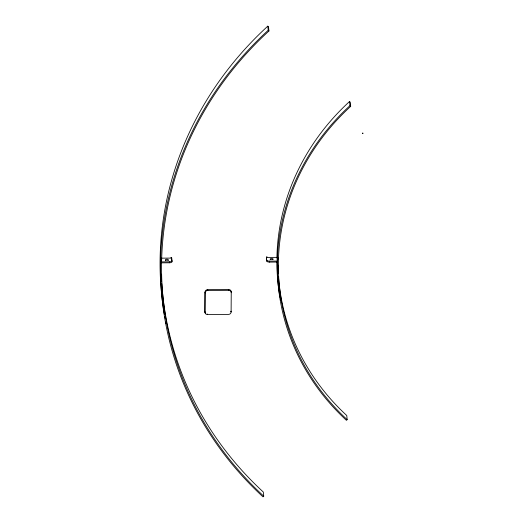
<?xml version="1.0" encoding="UTF-8"?>
<svg xmlns="http://www.w3.org/2000/svg" width="523" height="523" viewBox="0 0 523 523"><rect width="100%" height="100%" fill="white"/><g stroke="black" fill="none" stroke-linecap="round" stroke-linejoin="round"><path stroke-width="0.78" d="M161.359 259.65L161.587 262.847L169.439 262.794A2.622 1.033 0.6 0 0 171.949 261.742L171.636 257.669L170.851 257.676L170.89 258.094L161.202 258.159M165.431 260.271L165.438 259.787A1.445 0.569 0.6 0 1 166.817 259.205A1.445 0.569 0.6 0 1 168.321 259.768L168.314 260.251M169.439 262.794L169.452 261.833A2.622 1.033 0.6 0 0 171.962 260.781M171.636 257.669L171.949 261.742M231.238 291.893L231.114 311.983A2.622 2.406 -6 0 1 228.466 314.408L207.513 314.558A2.622 2.406 -6 0 1 204.924 312.166L205.049 292.076A2.622 2.406 -6 0 1 207.696 289.65L228.649 289.5A2.622 2.406 -6 0 1 231.238 291.893L231.329 292.723A2.622 2.406 -6 0 0 228.734 290.33L228.649 289.5M204.924 312.166L205.049 292.076M266.442 257.015L266.756 261.082A2.622 1.033 0.6 0 0 269.482 262.101L277.34 262.043L276.961 257.355L267.266 257.421L267.227 257.009L266.442 257.015L266.756 261.082M269.482 262.101L269.495 261.134A2.622 1.033 0.6 0 1 266.769 260.121M270.188 259.539L270.195 259.062A1.445 0.569 0.6 0 1 271.574 258.48A1.445 0.569 0.6 0 1 273.071 259.042L273.071 259.519M362.733 133.581L362.779 132.907L362.916 133.581M263.736 496.164L262.991 496.85A359.111 329.582 -6 0 1 268.221 30.288L267.783 26.15L268.515 26.823L268.953 30.968A358.065 328.621 -6 0 0 263.736 496.164L263.304 492.025A358.065 328.621 -6 0 1 162.359 290.938M347.18 419.649L346.435 420.335A242.208 222.288 -6 0 1 349.959 105.659L349.521 101.521L350.26 102.194L350.691 106.339A241.155 221.321 -6 0 0 347.18 419.649L346.749 415.504A241.155 221.321 -6 0 1 278.452 276.314M161.594 261.886L169.452 261.833M269.495 261.134L277.353 261.082M205.14 292.9A2.622 2.406 -6 0 1 207.781 290.474L228.734 290.33M268.221 30.288L268.953 30.968M349.959 105.659L350.691 106.339M231.114 311.983L231.022 311.159A2.622 2.406 -6 0 1 230.95 311.695M207.696 289.65L207.781 290.474M207.454 314.003L207.513 314.558M270.391 259.702A1.445 0.569 0.6 0 1 272.79 259.689M165.51 260.532A1.445 0.569 0.6 0 1 166.804 260.173A1.445 0.569 0.6 0 1 168.177 260.513M278.243 273.084A241.155 221.321 -6 0 1 277.948 265.004M277.935 259.343A241.155 221.321 -6 0 1 277.955 257.721M280.609 300.535A242.208 222.288 -6 0 1 280.308 298.934M280.014 297.339A242.208 222.288 -6 0 1 278.543 287.702M278.439 286.898A242.208 222.288 -6 0 1 276.87 261.788M276.909 257.721A242.208 222.288 -6 0 1 349.521 101.521M162.215 289.343A358.065 328.621 -6 0 1 161.79 283.76M161.64 281.361A358.065 328.621 -6 0 1 161.3 274.163M166.079 323.587A359.111 329.582 -6 0 1 165.758 322.011M165.013 318.069A359.111 329.582 -6 0 1 164.725 316.487M164.314 314.114A359.111 329.582 -6 0 1 267.783 26.15M205.801 313.212A2.622 2.406 -6 0 1 204.833 311.335"/></g></svg>
